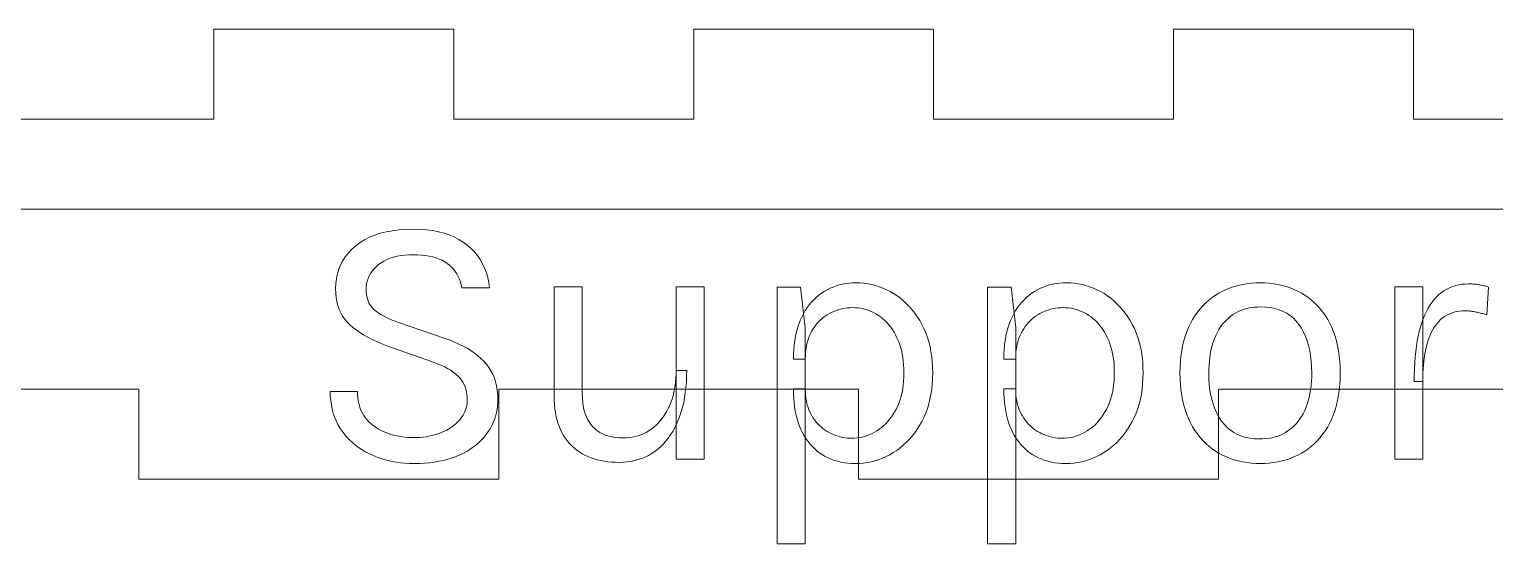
# Model space of a CAD drawing. Extents: x 0 to 393, y 0 to 389.
# Drawn here: x 48.85 to 97.7, y 163.85 to 181 of the extents above; entities that cross this region are included whole.
import ezdxf

# ---------------------------------------------------------------- set-up
doc = ezdxf.new("R2010")
doc.units = 0
doc.layers.get('0').update_dxf_attribs({"lineweight": 0})

msp = doc.modelspace()

# ---------------------------------------------------------------- linework, layer by layer
for p, q in [((55, 178), (55, 181)), ((55, 181), (63, 181)), ((63, 181), (63, 178)), ((71, 178), (71, 181)), ((71, 181), (79, 181)), ((79, 181), (79, 178)), ((87, 178), (87, 181)), ((87, 181), (95, 181)), ((95, 181), (95, 178)), ((47, 178), (55, 178)), ((63, 178), (71, 178)), ((79, 178), (87, 178)), ((95, 178), (103, 178)), ((183, 175), (6, 175)), ((59.877, 173.887), (60.029, 173.981)), ((60.029, 173.981), (60.192, 174.064)), ((60.192, 174.064), (60.367, 174.135)), ((60.367, 174.135), (60.553, 174.196)), ((60.553, 174.196), (60.75, 174.246)), ((60.75, 174.246), (60.959, 174.284)), ((60.959, 174.284), (61.179, 174.312)), ((61.179, 174.312), (61.41, 174.328)), ((61.41, 174.328), (61.653, 174.334)), ((61.653, 174.334), (61.653, 174.334)), ((61.653, 174.334), (61.878, 174.329)), ((61.878, 174.329), (62.094, 174.313)), ((62.094, 174.313), (62.299, 174.286)), ((62.299, 174.286), (62.494, 174.249)), ((62.494, 174.249), (62.679, 174.201)), ((62.679, 174.201), (62.854, 174.143)), ((62.854, 174.143), (63.019, 174.074)), ((63.019, 174.074), (63.174, 173.994)), ((63.174, 173.994), (63.318, 173.904)), ((59.392, 173.422), (59.493, 173.548)), ((59.493, 173.548), (59.608, 173.668)), ((59.608, 173.668), (59.736, 173.782)), ((59.736, 173.782), (59.877, 173.887)), ((61.111, 173.429), (60.992, 173.399)), ((61.236, 173.452), (61.111, 173.429)), ((61.369, 173.469), (61.236, 173.452)), ((61.508, 173.479), (61.369, 173.469)), ((61.653, 173.482), (61.508, 173.479)), ((61.796, 173.479), (61.653, 173.482)), ((61.653, 173.482), (61.653, 173.482)), ((61.932, 173.47), (61.796, 173.479)), ((62.062, 173.456), (61.932, 173.47)), ((62.185, 173.435), (62.062, 173.456)), ((62.302, 173.409), (62.185, 173.435)), ((63.318, 173.904), (63.453, 173.803)), ((63.453, 173.803), (63.577, 173.693)), ((63.577, 173.693), (63.69, 173.576)), ((63.69, 173.576), (63.792, 173.452)), ((63.792, 173.452), (63.883, 173.32)), ((59.122, 172.85), (59.169, 173.003)), ((59.169, 173.003), (59.23, 173.149)), ((59.23, 173.149), (59.304, 173.289)), ((59.304, 173.289), (59.392, 173.422)), ((60.284, 172.938), (60.23, 172.86)), ((60.346, 173.013), (60.284, 172.938)), ((60.416, 173.084), (60.346, 173.013)), ((60.495, 173.152), (60.416, 173.084)), ((60.581, 173.215), (60.495, 173.152)), ((60.674, 173.271), (60.581, 173.215)), ((60.773, 173.32), (60.674, 173.271)), ((60.879, 173.363), (60.773, 173.32)), ((60.992, 173.399), (60.879, 173.363)), ((62.412, 173.377), (62.302, 173.409)), ((62.515, 173.339), (62.412, 173.377)), ((62.611, 173.296), (62.515, 173.339)), ((62.701, 173.246), (62.611, 173.296)), ((62.784, 173.191), (62.701, 173.246)), ((62.861, 173.13), (62.784, 173.191)), ((62.931, 173.065), (62.861, 173.13)), ((62.996, 172.996), (62.931, 173.065)), ((63.054, 172.921), (62.996, 172.996)), ((63.883, 173.32), (63.963, 173.181)), ((63.963, 173.181), (64.032, 173.035)), ((64.032, 173.035), (64.09, 172.882)), ((59.061, 172.354), (59.068, 172.526)), ((59.068, 172.526), (59.088, 172.691)), ((59.088, 172.691), (59.122, 172.85)), ((60.098, 172.513), (60.085, 172.417)), ((60.118, 172.605), (60.098, 172.513)), ((60.147, 172.693), (60.118, 172.605)), ((60.184, 172.779), (60.147, 172.693)), ((60.23, 172.86), (60.184, 172.779)), ((63.106, 172.842), (63.054, 172.921)), ((63.152, 172.759), (63.106, 172.842)), ((63.191, 172.67), (63.152, 172.759)), ((63.225, 172.578), (63.191, 172.67)), ((63.252, 172.48), (63.225, 172.578)), ((63.273, 172.378), (63.252, 172.48)), ((64.09, 172.882), (64.137, 172.721)), ((64.137, 172.721), (64.172, 172.553)), ((64.172, 172.553), (64.197, 172.378)), ((75.748, 172.442), (75.853, 172.474)), ((75.853, 172.474), (75.961, 172.5)), ((75.961, 172.5), (76.07, 172.52)), ((76.07, 172.52), (76.182, 172.534)), ((76.182, 172.534), (76.297, 172.543)), ((76.297, 172.543), (76.413, 172.546)), ((76.413, 172.546), (76.413, 172.546)), ((76.413, 172.546), (76.546, 172.542)), ((76.546, 172.542), (76.678, 172.532)), ((76.678, 172.532), (76.808, 172.514)), ((76.808, 172.514), (76.936, 172.488)), ((76.936, 172.488), (77.063, 172.456)), ((77.063, 172.456), (77.187, 172.416)), ((82.762, 172.442), (82.867, 172.474)), ((82.867, 172.474), (82.975, 172.5)), ((82.975, 172.5), (83.084, 172.52)), ((83.084, 172.52), (83.196, 172.534)), ((83.196, 172.534), (83.311, 172.543)), ((83.311, 172.543), (83.427, 172.546)), ((83.427, 172.546), (83.427, 172.546)), ((83.427, 172.546), (83.56, 172.542)), ((83.56, 172.542), (83.692, 172.532)), ((83.692, 172.532), (83.822, 172.514)), ((83.822, 172.514), (83.95, 172.488)), ((83.95, 172.488), (84.076, 172.456)), ((84.076, 172.456), (84.201, 172.416)), ((89.022, 172.423), (89.158, 172.46)), ((89.158, 172.46), (89.297, 172.491)), ((89.297, 172.491), (89.44, 172.515)), ((89.44, 172.515), (89.586, 172.532)), ((89.586, 172.532), (89.736, 172.543)), ((89.736, 172.543), (89.889, 172.546)), ((89.889, 172.546), (89.889, 172.546)), ((89.889, 172.546), (90.041, 172.543)), ((90.041, 172.543), (90.19, 172.532)), ((90.19, 172.532), (90.335, 172.515)), ((90.335, 172.515), (90.477, 172.491)), ((90.477, 172.491), (90.616, 172.46)), ((90.616, 172.46), (90.751, 172.423)), ((96.293, 172.421), (96.394, 172.453)), ((96.394, 172.453), (96.498, 172.478)), ((96.498, 172.478), (96.605, 172.496)), ((96.605, 172.496), (96.716, 172.506)), ((96.716, 172.506), (96.831, 172.51)), ((96.831, 172.51), (96.831, 172.51)), ((96.831, 172.51), (96.869, 172.51)), ((96.869, 172.51), (96.906, 172.509)), ((96.906, 172.509), (96.943, 172.508)), ((96.943, 172.508), (96.979, 172.506)), ((96.979, 172.506), (97.015, 172.503)), ((97.015, 172.503), (97.05, 172.5)), ((97.05, 172.5), (97.084, 172.497)), ((97.084, 172.497), (97.117, 172.493)), ((97.117, 172.493), (97.15, 172.488)), ((97.15, 172.488), (97.182, 172.483)), ((97.182, 172.483), (97.214, 172.477)), ((97.214, 172.477), (97.246, 172.471)), ((97.246, 172.471), (97.278, 172.464)), ((97.278, 172.464), (97.31, 172.457)), ((97.31, 172.457), (97.342, 172.449)), ((97.342, 172.449), (97.374, 172.441)), ((59.066, 172.201), (59.061, 172.354)), ((59.061, 172.354), (59.061, 172.354)), ((59.08, 172.056), (59.066, 172.201)), ((59.104, 171.917), (59.08, 172.056)), ((60.085, 172.417), (60.081, 172.318)), ((60.081, 172.318), (60.081, 172.318)), ((60.081, 172.318), (60.084, 172.237)), ((60.084, 172.237), (60.091, 172.159)), ((60.091, 172.159), (60.104, 172.085)), ((60.104, 172.085), (60.123, 172.014)), ((60.123, 172.014), (60.146, 171.947)), ((64.197, 172.378), (63.273, 172.378)), ((64.197, 172.378), (64.197, 172.378)), ((66.351, 168.766), (66.351, 172.414)), ((66.351, 172.414), (67.287, 172.414)), ((67.287, 172.414), (67.287, 168.838)), ((70.419, 166.666), (70.419, 172.414)), ((70.419, 172.414), (71.355, 172.414)), ((71.355, 172.414), (71.355, 166.666)), ((73.785, 163.846), (73.785, 172.402)), ((73.785, 172.402), (74.565, 172.402)), ((74.565, 172.402), (74.721, 171.058)), ((74.927, 171.9), (75.003, 171.983)), ((75.003, 171.983), (75.084, 172.06)), ((75.084, 172.06), (75.169, 172.132)), ((75.169, 172.132), (75.258, 172.198)), ((75.258, 172.198), (75.351, 172.258)), ((75.351, 172.258), (75.447, 172.313)), ((75.447, 172.313), (75.545, 172.362)), ((75.545, 172.362), (75.646, 172.405)), ((75.646, 172.405), (75.748, 172.442)), ((77.187, 172.416), (77.31, 172.37)), ((77.31, 172.37), (77.431, 172.316)), ((77.431, 172.316), (77.55, 172.254)), ((77.55, 172.254), (77.667, 172.186)), ((77.667, 172.186), (77.781, 172.111)), ((77.781, 172.111), (77.891, 172.03)), ((77.891, 172.03), (77.996, 171.942)), ((80.799, 163.846), (80.799, 172.402)), ((80.799, 172.402), (81.579, 172.402)), ((81.579, 172.402), (81.735, 171.058)), ((81.941, 171.9), (82.017, 171.983)), ((82.017, 171.983), (82.098, 172.06)), ((82.098, 172.06), (82.183, 172.132)), ((82.183, 172.132), (82.272, 172.198)), ((82.272, 172.198), (82.365, 172.258)), ((82.365, 172.258), (82.461, 172.313)), ((82.461, 172.313), (82.559, 172.362)), ((82.559, 172.362), (82.66, 172.405)), ((82.66, 172.405), (82.762, 172.442)), ((84.201, 172.416), (84.324, 172.37)), ((84.324, 172.37), (84.445, 172.316)), ((84.445, 172.316), (84.564, 172.254)), ((84.564, 172.254), (84.681, 172.186)), ((84.681, 172.186), (84.795, 172.111)), ((84.795, 172.111), (84.905, 172.03)), ((84.905, 172.03), (85.01, 171.942)), ((88.07, 171.878), (88.173, 171.969)), ((88.173, 171.969), (88.281, 172.054)), ((88.281, 172.054), (88.394, 172.132)), ((88.394, 172.132), (88.512, 172.204)), ((88.512, 172.204), (88.634, 172.269)), ((88.634, 172.269), (88.76, 172.327)), ((88.76, 172.327), (88.889, 172.378)), ((88.889, 172.378), (89.022, 172.423)), ((90.751, 172.423), (90.883, 172.378)), ((90.883, 172.378), (91.012, 172.327)), ((91.012, 172.327), (91.138, 172.269)), ((91.138, 172.269), (91.26, 172.204)), ((91.26, 172.204), (91.378, 172.132)), ((91.378, 172.132), (91.491, 172.054)), ((91.491, 172.054), (91.599, 171.969)), ((91.599, 171.969), (91.701, 171.878)), ((94.371, 166.666), (94.371, 172.414)), ((94.371, 172.414), (95.307, 172.414)), ((95.307, 172.414), (95.307, 166.666)), ((95.619, 171.906), (95.69, 171.996)), ((95.69, 171.996), (95.765, 172.078)), ((95.765, 172.078), (95.844, 172.153)), ((95.844, 172.153), (95.927, 172.221)), ((95.927, 172.221), (96.013, 172.282)), ((96.013, 172.282), (96.103, 172.335)), ((96.103, 172.335), (96.196, 172.381)), ((96.196, 172.381), (96.293, 172.421)), ((97.374, 172.441), (97.406, 172.432)), ((97.406, 172.432), (97.438, 172.423)), ((97.438, 172.423), (97.471, 172.413)), ((97.503, 172.402), (97.443, 171.478)), ((97.471, 172.413), (97.503, 172.402)), ((97.503, 172.402), (97.503, 172.402)), ((59.138, 171.786), (59.104, 171.917)), ((59.181, 171.661), (59.138, 171.786)), ((59.234, 171.543), (59.181, 171.661)), ((59.296, 171.433), (59.234, 171.543)), ((60.146, 171.947), (60.175, 171.883)), ((60.175, 171.883), (60.209, 171.822)), ((60.209, 171.822), (60.248, 171.765)), ((60.248, 171.765), (60.292, 171.711)), ((60.292, 171.711), (60.342, 171.661)), ((60.342, 171.661), (60.397, 171.613)), ((60.397, 171.613), (60.458, 171.566)), ((60.458, 171.566), (60.525, 171.52)), ((60.525, 171.52), (60.598, 171.475)), ((60.598, 171.475), (60.677, 171.431)), ((74.601, 171.403), (74.658, 171.514)), ((74.658, 171.514), (74.719, 171.619)), ((74.719, 171.619), (74.784, 171.718)), ((74.784, 171.718), (74.853, 171.812)), ((74.853, 171.812), (74.927, 171.9)), ((75.454, 171.479), (75.387, 171.433)), ((75.525, 171.52), (75.454, 171.479)), ((75.597, 171.558), (75.525, 171.52)), ((75.671, 171.591), (75.597, 171.558)), ((75.745, 171.621), (75.671, 171.591)), ((75.821, 171.647), (75.745, 171.621)), ((75.897, 171.668), (75.821, 171.647)), ((75.974, 171.686), (75.897, 171.668)), ((76.053, 171.7), (75.974, 171.686)), ((76.132, 171.71), (76.053, 171.7)), ((76.212, 171.716), (76.132, 171.71)), ((76.293, 171.718), (76.212, 171.716)), ((76.387, 171.715), (76.293, 171.718)), ((76.293, 171.718), (76.293, 171.718)), ((76.479, 171.708), (76.387, 171.715)), ((76.57, 171.695), (76.479, 171.708)), ((76.659, 171.677), (76.57, 171.695)), ((76.746, 171.654), (76.659, 171.677)), ((76.832, 171.625), (76.746, 171.654)), ((76.915, 171.592), (76.832, 171.625)), ((76.998, 171.553), (76.915, 171.592)), ((77.078, 171.509), (76.998, 171.553)), ((77.157, 171.46), (77.078, 171.509)), ((77.996, 171.942), (78.097, 171.848)), ((78.097, 171.848), (78.194, 171.748)), ((78.194, 171.748), (78.285, 171.642)), ((78.285, 171.642), (78.373, 171.529)), ((78.373, 171.529), (78.456, 171.41)), ((81.615, 171.403), (81.672, 171.514)), ((81.672, 171.514), (81.733, 171.619)), ((81.733, 171.619), (81.798, 171.718)), ((81.798, 171.718), (81.867, 171.812)), ((81.867, 171.812), (81.941, 171.9)), ((82.468, 171.479), (82.401, 171.433)), ((82.539, 171.52), (82.468, 171.479)), ((82.611, 171.558), (82.539, 171.52)), ((82.685, 171.591), (82.611, 171.558)), ((82.759, 171.621), (82.685, 171.591)), ((82.835, 171.647), (82.759, 171.621)), ((82.911, 171.668), (82.835, 171.647)), ((82.988, 171.686), (82.911, 171.668)), ((83.067, 171.7), (82.988, 171.686)), ((83.146, 171.71), (83.067, 171.7)), ((83.226, 171.716), (83.146, 171.71)), ((83.307, 171.718), (83.226, 171.716)), ((83.401, 171.715), (83.307, 171.718)), ((83.307, 171.718), (83.307, 171.718)), ((83.493, 171.708), (83.401, 171.715)), ((83.584, 171.695), (83.493, 171.708)), ((83.673, 171.677), (83.584, 171.695)), ((83.76, 171.654), (83.673, 171.677)), ((83.846, 171.625), (83.76, 171.654)), ((83.929, 171.592), (83.846, 171.625)), ((84.012, 171.553), (83.929, 171.592)), ((84.092, 171.509), (84.012, 171.553)), ((84.171, 171.46), (84.092, 171.509)), ((85.01, 171.942), (85.111, 171.848)), ((85.111, 171.848), (85.207, 171.748)), ((85.207, 171.748), (85.299, 171.642)), ((85.299, 171.642), (85.387, 171.529)), ((85.387, 171.529), (85.47, 171.41)), ((87.71, 171.448), (87.793, 171.565)), ((87.793, 171.565), (87.88, 171.676)), ((87.88, 171.676), (87.973, 171.78)), ((87.973, 171.78), (88.07, 171.878)), ((88.962, 171.475), (88.886, 171.419)), ((89.041, 171.526), (88.962, 171.475)), ((89.124, 171.571), (89.041, 171.526)), ((89.21, 171.611), (89.124, 171.571)), ((89.3, 171.646), (89.21, 171.611)), ((89.393, 171.675), (89.3, 171.646)), ((89.49, 171.699), (89.393, 171.675)), ((89.591, 171.718), (89.49, 171.699)), ((89.694, 171.731), (89.591, 171.718)), ((89.802, 171.739), (89.694, 171.731)), ((89.913, 171.742), (89.802, 171.739)), ((90.077, 171.736), (89.913, 171.742)), ((89.913, 171.742), (89.913, 171.742)), ((90.232, 171.718), (90.077, 171.736)), ((90.38, 171.689), (90.232, 171.718)), ((90.519, 171.647), (90.38, 171.689)), ((90.649, 171.594), (90.519, 171.647)), ((90.772, 171.529), (90.649, 171.594)), ((90.886, 171.452), (90.772, 171.529)), ((91.701, 171.878), (91.799, 171.78)), ((91.799, 171.78), (91.891, 171.676)), ((91.891, 171.676), (91.978, 171.565)), ((91.978, 171.565), (92.06, 171.448)), ((95.321, 171.348), (95.373, 171.474)), ((95.373, 171.474), (95.428, 171.593)), ((95.428, 171.593), (95.488, 171.704)), ((95.488, 171.704), (95.551, 171.809)), ((95.551, 171.809), (95.619, 171.906)), ((96.182, 171.505), (96.106, 171.467)), ((96.262, 171.537), (96.182, 171.505)), ((96.347, 171.563), (96.262, 171.537)), ((96.435, 171.584), (96.347, 171.563)), ((96.527, 171.598), (96.435, 171.584)), ((96.623, 171.607), (96.527, 171.598)), ((96.723, 171.61), (96.623, 171.607)), ((96.755, 171.61), (96.723, 171.61)), ((96.723, 171.61), (96.723, 171.61)), ((96.787, 171.608), (96.755, 171.61)), ((96.82, 171.606), (96.787, 171.608)), ((96.855, 171.604), (96.82, 171.606)), ((96.889, 171.6), (96.855, 171.604)), ((96.925, 171.596), (96.889, 171.6)), ((96.962, 171.591), (96.925, 171.596)), ((96.999, 171.585), (96.962, 171.591)), ((97.038, 171.578), (96.999, 171.585)), ((97.077, 171.571), (97.038, 171.578)), ((97.116, 171.563), (97.077, 171.571)), ((97.155, 171.555), (97.116, 171.563)), ((97.193, 171.546), (97.155, 171.555)), ((97.231, 171.537), (97.193, 171.546)), ((97.267, 171.528), (97.231, 171.537)), ((97.304, 171.519), (97.267, 171.528)), ((97.339, 171.509), (97.304, 171.519)), ((97.375, 171.499), (97.339, 171.509)), ((97.409, 171.489), (97.375, 171.499)), ((97.443, 171.478), (97.409, 171.489)), ((59.368, 171.329), (59.296, 171.433)), ((59.45, 171.232), (59.368, 171.329)), ((59.541, 171.142), (59.45, 171.232)), ((59.642, 171.057), (59.541, 171.142)), ((59.751, 170.973), (59.642, 171.057)), ((60.677, 171.431), (60.762, 171.388)), ((60.762, 171.388), (60.853, 171.346)), ((60.853, 171.346), (60.95, 171.305)), ((60.95, 171.305), (61.052, 171.265)), ((61.052, 171.265), (61.161, 171.226)), ((61.161, 171.226), (61.161, 171.226)), ((61.161, 171.226), (62.721, 170.686)), ((74.424, 170.907), (74.46, 171.039)), ((74.46, 171.039), (74.502, 171.166)), ((74.502, 171.166), (74.549, 171.287)), ((74.549, 171.287), (74.601, 171.403)), ((74.721, 171.058), (74.721, 163.846)), ((74.989, 171.015), (74.943, 170.941)), ((75.037, 171.086), (74.989, 171.015)), ((75.089, 171.153), (75.037, 171.086)), ((75.143, 171.217), (75.089, 171.153)), ((75.2, 171.276), (75.143, 171.217)), ((75.259, 171.332), (75.2, 171.276)), ((75.321, 171.385), (75.259, 171.332)), ((75.387, 171.433), (75.321, 171.385)), ((77.233, 171.406), (77.157, 171.46)), ((77.307, 171.348), (77.233, 171.406)), ((77.377, 171.285), (77.307, 171.348)), ((77.444, 171.217), (77.377, 171.285)), ((77.507, 171.145), (77.444, 171.217)), ((77.568, 171.068), (77.507, 171.145)), ((77.625, 170.987), (77.568, 171.068)), ((77.679, 170.901), (77.625, 170.987)), ((78.456, 171.41), (78.535, 171.285)), ((78.535, 171.285), (78.609, 171.154)), ((78.609, 171.154), (78.677, 171.017)), ((78.677, 171.017), (78.739, 170.875)), ((81.438, 170.907), (81.474, 171.039)), ((81.474, 171.039), (81.516, 171.166)), ((81.516, 171.166), (81.563, 171.287)), ((81.563, 171.287), (81.615, 171.403)), ((81.735, 171.058), (81.735, 163.846)), ((82.003, 171.015), (81.957, 170.941)), ((82.051, 171.086), (82.003, 171.015)), ((82.103, 171.153), (82.051, 171.086)), ((82.157, 171.217), (82.103, 171.153)), ((82.213, 171.276), (82.157, 171.217)), ((82.273, 171.332), (82.213, 171.276)), ((82.335, 171.385), (82.273, 171.332)), ((82.401, 171.433), (82.335, 171.385)), ((84.247, 171.406), (84.171, 171.46)), ((84.321, 171.348), (84.247, 171.406)), ((84.391, 171.285), (84.321, 171.348)), ((84.458, 171.217), (84.391, 171.285)), ((84.521, 171.145), (84.458, 171.217)), ((84.582, 171.068), (84.521, 171.145)), ((84.639, 170.987), (84.582, 171.068)), ((84.693, 170.901), (84.639, 170.987)), ((85.47, 171.41), (85.549, 171.285)), ((85.549, 171.285), (85.623, 171.154)), ((85.623, 171.154), (85.691, 171.017)), ((85.691, 171.017), (85.753, 170.875)), ((87.436, 170.913), (87.495, 171.056)), ((87.495, 171.056), (87.561, 171.193)), ((87.561, 171.193), (87.633, 171.324)), ((87.633, 171.324), (87.71, 171.448)), ((88.511, 170.989), (88.462, 170.902)), ((88.565, 171.073), (88.511, 170.989)), ((88.621, 171.151), (88.565, 171.073)), ((88.682, 171.225), (88.621, 171.151)), ((88.747, 171.294), (88.682, 171.225)), ((88.815, 171.359), (88.747, 171.294)), ((88.886, 171.419), (88.815, 171.359)), ((90.992, 171.364), (90.886, 171.452)), ((91.09, 171.263), (90.992, 171.364)), ((91.179, 171.151), (91.09, 171.263)), ((91.26, 171.028), (91.179, 171.151)), ((91.332, 170.897), (91.26, 171.028)), ((92.06, 171.448), (92.136, 171.324)), ((92.136, 171.324), (92.208, 171.193)), ((92.208, 171.193), (92.274, 171.056)), ((92.274, 171.056), (92.332, 170.913)), ((95.189, 170.925), (95.229, 171.073)), ((95.229, 171.073), (95.273, 171.214)), ((95.273, 171.214), (95.321, 171.348)), ((95.679, 171.048), (95.632, 170.969)), ((95.729, 171.123), (95.679, 171.048)), ((95.783, 171.193), (95.729, 171.123)), ((95.84, 171.258), (95.783, 171.193)), ((95.901, 171.319), (95.84, 171.258)), ((95.965, 171.374), (95.901, 171.319)), ((96.034, 171.424), (95.965, 171.374)), ((96.106, 171.467), (96.034, 171.424)), ((59.87, 170.891), (59.751, 170.973)), ((59.998, 170.812), (59.87, 170.891)), ((60.135, 170.734), (59.998, 170.812)), ((60.281, 170.658), (60.135, 170.734)), ((60.436, 170.584), (60.281, 170.658)), ((60.601, 170.512), (60.436, 170.584)), ((60.774, 170.442), (60.601, 170.512)), ((62.721, 170.686), (62.88, 170.63)), ((62.88, 170.63), (63.031, 170.569)), ((63.031, 170.569), (63.176, 170.505)), ((63.176, 170.505), (63.315, 170.435)), ((74.35, 170.478), (74.369, 170.626)), ((74.369, 170.626), (74.394, 170.769)), ((74.394, 170.769), (74.424, 170.907)), ((74.776, 170.516), (74.757, 170.42)), ((74.801, 170.608), (74.776, 170.516)), ((74.83, 170.696), (74.801, 170.608)), ((74.863, 170.782), (74.83, 170.696)), ((74.901, 170.863), (74.863, 170.782)), ((74.943, 170.941), (74.901, 170.863)), ((77.73, 170.811), (77.679, 170.901)), ((77.778, 170.716), (77.73, 170.811)), ((77.822, 170.617), (77.778, 170.716)), ((77.861, 170.514), (77.822, 170.617)), ((77.896, 170.407), (77.861, 170.514)), ((78.739, 170.875), (78.793, 170.727)), ((78.793, 170.727), (78.839, 170.574)), ((78.839, 170.574), (78.879, 170.416)), ((81.364, 170.478), (81.383, 170.626)), ((81.383, 170.626), (81.408, 170.769)), ((81.408, 170.769), (81.438, 170.907)), ((81.79, 170.516), (81.771, 170.42)), ((81.815, 170.608), (81.79, 170.516)), ((81.844, 170.696), (81.815, 170.608)), ((81.877, 170.782), (81.844, 170.696)), ((81.915, 170.863), (81.877, 170.782)), ((81.957, 170.941), (81.915, 170.863)), ((84.744, 170.811), (84.693, 170.901)), ((84.792, 170.716), (84.744, 170.811)), ((84.836, 170.617), (84.792, 170.716)), ((84.875, 170.514), (84.836, 170.617)), ((84.91, 170.407), (84.875, 170.514)), ((85.753, 170.875), (85.807, 170.727)), ((85.807, 170.727), (85.853, 170.574)), ((85.853, 170.574), (85.893, 170.416)), ((87.3, 170.444), (87.338, 170.606)), ((87.338, 170.606), (87.384, 170.763)), ((87.384, 170.763), (87.436, 170.913)), ((88.302, 170.507), (88.271, 170.399)), ((88.336, 170.612), (88.302, 170.507)), ((88.374, 170.713), (88.336, 170.612)), ((88.416, 170.81), (88.374, 170.713)), ((88.462, 170.902), (88.416, 170.81)), ((91.396, 170.757), (91.332, 170.897)), ((91.452, 170.609), (91.396, 170.757)), ((91.498, 170.451), (91.452, 170.609)), ((92.332, 170.913), (92.384, 170.763)), ((92.384, 170.763), (92.429, 170.606)), ((92.429, 170.606), (92.467, 170.444)), ((95.095, 170.436), (95.122, 170.606)), ((95.122, 170.606), (95.153, 170.769)), ((95.153, 170.769), (95.189, 170.925)), ((95.448, 170.5), (95.421, 170.393)), ((95.478, 170.603), (95.448, 170.5)), ((95.511, 170.702), (95.478, 170.603)), ((95.548, 170.795), (95.511, 170.702)), ((95.588, 170.884), (95.548, 170.795)), ((95.632, 170.969), (95.588, 170.884)), ((60.957, 170.374), (60.774, 170.442)), ((62.289, 169.906), (60.957, 170.374)), ((63.315, 170.435), (63.446, 170.362)), ((63.446, 170.362), (63.571, 170.284)), ((63.571, 170.284), (63.689, 170.202)), ((63.689, 170.202), (63.8, 170.116)), ((63.8, 170.116), (63.904, 170.025)), ((63.904, 170.025), (64.002, 169.93)), ((74.325, 170.002), (74.328, 170.166)), ((74.328, 170.166), (74.336, 170.325)), ((74.336, 170.325), (74.35, 170.478)), ((74.723, 170.112), (74.721, 170.002)), ((74.73, 170.218), (74.723, 170.112)), ((74.741, 170.321), (74.73, 170.218)), ((74.757, 170.42), (74.741, 170.321)), ((77.926, 170.296), (77.896, 170.407)), ((77.951, 170.18), (77.926, 170.296)), ((77.972, 170.062), (77.951, 170.18)), ((77.988, 169.939), (77.972, 170.062)), ((78.879, 170.416), (78.911, 170.253)), ((78.911, 170.253), (78.937, 170.084)), ((78.937, 170.084), (78.955, 169.91)), ((81.339, 170.002), (81.342, 170.166)), ((81.342, 170.166), (81.35, 170.325)), ((81.35, 170.325), (81.364, 170.478)), ((81.737, 170.112), (81.735, 170.002)), ((81.744, 170.218), (81.737, 170.112)), ((81.755, 170.321), (81.744, 170.218)), ((81.771, 170.42), (81.755, 170.321)), ((84.94, 170.296), (84.91, 170.407)), ((84.965, 170.18), (84.94, 170.296)), ((84.986, 170.062), (84.965, 170.18)), ((85.002, 169.939), (84.986, 170.062)), ((85.893, 170.416), (85.925, 170.253)), ((85.925, 170.253), (85.951, 170.084)), ((85.951, 170.084), (85.969, 169.91)), ((87.227, 169.917), (87.244, 170.099)), ((87.244, 170.099), (87.269, 170.275)), ((87.269, 170.275), (87.3, 170.444)), ((88.205, 170.051), (88.191, 169.927)), ((88.223, 170.171), (88.205, 170.051)), ((88.245, 170.287), (88.223, 170.171)), ((88.271, 170.399), (88.245, 170.287)), ((91.537, 170.285), (91.498, 170.451)), ((91.567, 170.11), (91.537, 170.285)), ((91.588, 169.927), (91.567, 170.11)), ((92.467, 170.444), (92.498, 170.275)), ((92.498, 170.275), (92.522, 170.099)), ((92.522, 170.099), (92.539, 169.917)), ((95.038, 169.88), (95.053, 170.073)), ((95.053, 170.073), (95.071, 170.258)), ((95.071, 170.258), (95.095, 170.436)), ((95.358, 170.048), (95.342, 169.925)), ((95.376, 170.166), (95.358, 170.048)), ((95.397, 170.281), (95.376, 170.166)), ((95.421, 170.393), (95.397, 170.281)), ((62.401, 169.868), (62.289, 169.906)), ((62.289, 169.906), (62.289, 169.906)), ((62.508, 169.827), (62.401, 169.868)), ((62.609, 169.784), (62.508, 169.827)), ((62.705, 169.739), (62.609, 169.784)), ((62.794, 169.692), (62.705, 169.739)), ((62.879, 169.643), (62.794, 169.692)), ((62.957, 169.591), (62.879, 169.643)), ((63.03, 169.537), (62.957, 169.591)), ((63.097, 169.481), (63.03, 169.537)), ((64.002, 169.93), (64.091, 169.83)), ((64.091, 169.83), (64.172, 169.724)), ((64.172, 169.724), (64.242, 169.612)), ((64.242, 169.612), (64.303, 169.495)), ((70.417, 169.489), (70.419, 169.618)), ((70.419, 169.618), (70.419, 169.618)), ((70.419, 169.618), (70.767, 169.618)), ((70.767, 169.618), (70.764, 169.428)), ((74.721, 170.002), (74.325, 170.002)), ((74.721, 170.002), (74.721, 170.002)), ((78, 169.812), (77.988, 169.939)), ((78.007, 169.681), (78, 169.812)), ((78.006, 169.405), (78.009, 169.546)), ((78.009, 169.546), (78.007, 169.681)), ((78.009, 169.546), (78.009, 169.546)), ((78.955, 169.91), (78.965, 169.731)), ((78.965, 169.731), (78.969, 169.546)), ((78.969, 169.546), (78.965, 169.359)), ((78.969, 169.546), (78.969, 169.546)), ((81.735, 170.002), (81.339, 170.002)), ((81.735, 170.002), (81.735, 170.002)), ((85.014, 169.812), (85.002, 169.939)), ((85.021, 169.681), (85.014, 169.812)), ((85.02, 169.405), (85.023, 169.546)), ((85.023, 169.546), (85.021, 169.681)), ((85.023, 169.546), (85.023, 169.546)), ((85.969, 169.91), (85.979, 169.731)), ((85.979, 169.731), (85.983, 169.546)), ((85.983, 169.546), (85.979, 169.359)), ((85.983, 169.546), (85.983, 169.546)), ((87.213, 169.534), (87.216, 169.729)), ((87.216, 169.34), (87.213, 169.534)), ((87.213, 169.534), (87.213, 169.534)), ((87.216, 169.729), (87.227, 169.917)), ((88.175, 169.669), (88.173, 169.534)), ((88.173, 169.534), (88.173, 169.534)), ((88.173, 169.534), (88.177, 169.335)), ((88.181, 169.8), (88.175, 169.669)), ((88.191, 169.927), (88.181, 169.8)), ((91.601, 169.735), (91.588, 169.927)), ((91.605, 169.534), (91.601, 169.735)), ((91.603, 169.4), (91.605, 169.534)), ((91.605, 169.534), (91.605, 169.534)), ((92.539, 169.917), (92.55, 169.729)), ((92.55, 169.729), (92.553, 169.534)), ((92.553, 169.534), (92.55, 169.34)), ((92.553, 169.534), (92.553, 169.534)), ((95.021, 169.473), (95.027, 169.68)), ((95.027, 169.68), (95.038, 169.88)), ((95.313, 169.536), (95.308, 169.399)), ((95.32, 169.67), (95.313, 169.536)), ((95.33, 169.799), (95.32, 169.67)), ((95.342, 169.925), (95.33, 169.799)), ((63.159, 169.423), (63.097, 169.481)), ((63.215, 169.362), (63.159, 169.423)), ((63.265, 169.297), (63.215, 169.362)), ((63.309, 169.228), (63.265, 169.297)), ((63.347, 169.156), (63.309, 169.228)), ((63.379, 169.08), (63.347, 169.156)), ((63.406, 169.001), (63.379, 169.08)), ((64.303, 169.495), (64.355, 169.372)), ((64.355, 169.372), (64.398, 169.243)), ((64.398, 169.243), (64.431, 169.108)), ((64.431, 169.108), (64.454, 168.968)), ((70.364, 169.001), (70.384, 169.118)), ((70.384, 169.118), (70.399, 169.239)), ((70.399, 169.239), (70.41, 169.362)), ((70.41, 169.362), (70.417, 169.489)), ((70.742, 169.064), (70.722, 168.89)), ((70.756, 169.243), (70.742, 169.064)), ((70.764, 169.428), (70.756, 169.243)), ((77.969, 169.011), (77.986, 169.138)), ((77.986, 169.138), (77.999, 169.27)), ((77.999, 169.27), (78.006, 169.405)), ((78.954, 169.178), (78.936, 169.001)), ((78.965, 169.359), (78.954, 169.178)), ((84.983, 169.011), (85, 169.138)), ((85, 169.138), (85.013, 169.27)), ((85.013, 169.27), (85.02, 169.405)), ((85.968, 169.178), (85.95, 169.001)), ((85.979, 169.359), (85.968, 169.178)), ((87.227, 169.153), (87.216, 169.34)), ((87.244, 168.972), (87.227, 169.153)), ((88.177, 169.335), (88.19, 169.145)), ((88.19, 169.145), (88.212, 168.964)), ((91.573, 169.021), (91.587, 169.144)), ((91.587, 169.144), (91.597, 169.27)), ((91.597, 169.27), (91.603, 169.4)), ((92.539, 169.153), (92.522, 168.972)), ((92.55, 169.34), (92.539, 169.153)), ((95.019, 169.258), (95.021, 169.473)), ((95.307, 169.258), (95.019, 169.258)), ((95.308, 169.399), (95.307, 169.258)), ((95.307, 169.258), (95.307, 169.258)), ((95.307, 169.258), (95.307, 169.258)), ((40.5, 169), (52.5, 169)), ((52.5, 169), (52.5, 166)), ((58.887, 168.767), (58.881, 168.922)), ((58.881, 168.922), (58.881, 168.922)), ((58.881, 168.922), (59.793, 168.922)), ((58.901, 168.618), (58.887, 168.767)), ((58.922, 168.473), (58.901, 168.618)), ((59.793, 168.922), (59.796, 168.818)), ((59.796, 168.818), (59.803, 168.718)), ((59.803, 168.718), (59.816, 168.622)), ((59.816, 168.622), (59.834, 168.53)), ((63.427, 168.918), (63.406, 169.001)), ((63.441, 168.831), (63.427, 168.918)), ((63.45, 168.74), (63.441, 168.831)), ((63.444, 168.511), (63.451, 168.578)), ((63.453, 168.646), (63.45, 168.74)), ((63.451, 168.578), (63.453, 168.646)), ((63.453, 168.646), (63.453, 168.646)), ((64.454, 168.968), (64.468, 168.822)), ((64.47, 168.551), (64.46, 168.435)), ((64.468, 168.822), (64.473, 168.67)), ((64.473, 168.67), (64.47, 168.551)), ((64.473, 168.67), (64.473, 168.67)), ((64.5, 166), (64.5, 169)), ((64.5, 169), (76.5, 169)), ((66.354, 168.619), (66.351, 168.766)), ((66.351, 168.766), (66.351, 168.766)), ((66.351, 168.766), (66.351, 168.766)), ((66.362, 168.476), (66.354, 168.619)), ((67.287, 168.838), (67.291, 168.697)), ((67.291, 168.697), (67.301, 168.564)), ((67.301, 168.564), (67.319, 168.437)), ((70.2, 168.457), (70.242, 168.56)), ((70.242, 168.56), (70.279, 168.666)), ((70.279, 168.666), (70.312, 168.774)), ((70.312, 168.774), (70.34, 168.886)), ((70.34, 168.886), (70.364, 169.001)), ((70.667, 168.56), (70.63, 168.404)), ((70.697, 168.722), (70.667, 168.56)), ((70.722, 168.89), (70.697, 168.722)), ((74.328, 168.849), (74.325, 169.006)), ((74.325, 169.006), (74.325, 169.006)), ((74.325, 169.006), (74.721, 169.006)), ((74.335, 168.697), (74.328, 168.849)), ((74.348, 168.549), (74.335, 168.697)), ((74.365, 168.406), (74.348, 168.549)), ((74.721, 169.006), (74.723, 168.901)), ((74.723, 168.901), (74.73, 168.799)), ((74.73, 168.799), (74.741, 168.701)), ((74.741, 168.701), (74.757, 168.606)), ((74.757, 168.606), (74.776, 168.514)), ((76.5, 169), (76.5, 166)), ((77.805, 168.445), (77.848, 168.55)), ((77.848, 168.55), (77.886, 168.658)), ((77.886, 168.658), (77.918, 168.771)), ((77.918, 168.771), (77.946, 168.889)), ((77.946, 168.889), (77.969, 169.011)), ((78.878, 168.666), (78.838, 168.506)), ((78.911, 168.831), (78.878, 168.666)), ((78.936, 169.001), (78.911, 168.831)), ((81.342, 168.849), (81.339, 169.006)), ((81.339, 169.006), (81.339, 169.006)), ((81.339, 169.006), (81.735, 169.006)), ((81.349, 168.697), (81.342, 168.849)), ((81.362, 168.549), (81.349, 168.697)), ((81.379, 168.406), (81.362, 168.549)), ((81.735, 169.006), (81.737, 168.901)), ((81.737, 168.901), (81.744, 168.799)), ((81.744, 168.799), (81.755, 168.701)), ((81.755, 168.701), (81.771, 168.606)), ((81.771, 168.606), (81.79, 168.514)), ((84.819, 168.445), (84.862, 168.55)), ((84.862, 168.55), (84.9, 168.658)), ((84.9, 168.658), (84.932, 168.771)), ((84.932, 168.771), (84.96, 168.889)), ((84.96, 168.889), (84.983, 169.011)), ((85.892, 168.666), (85.852, 168.506)), ((85.925, 168.831), (85.892, 168.666)), ((85.95, 169.001), (85.925, 168.831)), ((87.269, 168.797), (87.244, 168.972)), ((87.3, 168.628), (87.269, 168.797)), ((87.338, 168.466), (87.3, 168.628)), ((88.212, 168.964), (88.242, 168.79)), ((88.242, 168.79), (88.28, 168.626)), ((88.28, 168.626), (88.327, 168.469)), ((88.5, 166), (88.5, 169)), ((88.5, 169), (100.5, 169)), ((91.442, 168.464), (91.476, 168.568)), ((91.476, 168.568), (91.507, 168.676)), ((91.507, 168.676), (91.533, 168.787)), ((91.533, 168.787), (91.555, 168.903)), ((91.555, 168.903), (91.573, 169.021)), ((92.467, 168.628), (92.429, 168.466)), ((92.498, 168.797), (92.467, 168.628)), ((92.522, 168.972), (92.498, 168.797)), ((58.95, 168.334), (58.922, 168.473)), ((58.986, 168.199), (58.95, 168.334)), ((59.029, 168.07), (58.986, 168.199)), ((59.08, 167.945), (59.029, 168.07)), ((59.834, 168.53), (59.857, 168.441)), ((59.857, 168.441), (59.886, 168.356)), ((59.886, 168.356), (59.919, 168.275)), ((59.919, 168.275), (59.958, 168.198)), ((59.958, 168.198), (60.002, 168.125)), ((60.002, 168.125), (60.051, 168.055)), ((60.051, 168.055), (60.104, 167.989)), ((63.234, 168.019), (63.276, 168.077)), ((63.276, 168.077), (63.313, 168.135)), ((63.313, 168.135), (63.346, 168.195)), ((63.346, 168.195), (63.374, 168.256)), ((63.374, 168.256), (63.398, 168.318)), ((63.398, 168.318), (63.418, 168.382)), ((63.418, 168.382), (63.433, 168.446)), ((63.433, 168.446), (63.444, 168.511)), ((64.393, 168.099), (64.357, 167.991)), ((64.422, 168.208), (64.393, 168.099)), ((64.444, 168.32), (64.422, 168.208)), ((64.46, 168.435), (64.444, 168.32)), ((66.375, 168.339), (66.362, 168.476)), ((66.394, 168.208), (66.375, 168.339)), ((66.418, 168.081), (66.394, 168.208)), ((66.448, 167.96), (66.418, 168.081)), ((67.319, 168.437), (67.343, 168.318)), ((67.343, 168.318), (67.375, 168.205)), ((67.375, 168.205), (67.413, 168.099)), ((67.413, 168.099), (67.459, 168.001)), ((69.936, 168.005), (69.996, 168.086)), ((69.996, 168.086), (70.052, 168.173)), ((70.052, 168.173), (70.105, 168.263)), ((70.105, 168.263), (70.154, 168.358)), ((70.154, 168.358), (70.2, 168.457)), ((70.541, 168.108), (70.488, 167.968)), ((70.588, 168.253), (70.541, 168.108)), ((70.63, 168.404), (70.588, 168.253)), ((74.388, 168.269), (74.365, 168.406)), ((74.416, 168.136), (74.388, 168.269)), ((74.448, 168.008), (74.416, 168.136)), ((74.776, 168.514), (74.801, 168.426)), ((74.801, 168.426), (74.83, 168.341)), ((74.83, 168.341), (74.863, 168.259)), ((74.863, 168.259), (74.901, 168.181)), ((74.901, 168.181), (74.943, 168.106)), ((74.943, 168.106), (74.989, 168.035)), ((77.532, 167.995), (77.593, 168.076)), ((77.593, 168.076), (77.65, 168.161)), ((77.65, 168.161), (77.705, 168.251)), ((77.705, 168.251), (77.757, 168.346)), ((77.757, 168.346), (77.805, 168.445)), ((78.675, 168.058), (78.606, 167.92)), ((78.737, 168.202), (78.675, 168.058)), ((78.791, 168.351), (78.737, 168.202)), ((78.838, 168.506), (78.791, 168.351)), ((81.402, 168.269), (81.379, 168.406)), ((81.43, 168.136), (81.402, 168.269)), ((81.462, 168.008), (81.43, 168.136)), ((81.79, 168.514), (81.815, 168.426)), ((81.815, 168.426), (81.844, 168.341)), ((81.844, 168.341), (81.877, 168.259)), ((81.877, 168.259), (81.915, 168.181)), ((81.915, 168.181), (81.957, 168.106)), ((81.957, 168.106), (82.003, 168.035)), ((84.546, 167.995), (84.607, 168.076)), ((84.607, 168.076), (84.664, 168.161)), ((84.664, 168.161), (84.719, 168.251)), ((84.719, 168.251), (84.771, 168.346)), ((84.771, 168.346), (84.819, 168.445)), ((85.689, 168.058), (85.62, 167.92)), ((85.751, 168.202), (85.689, 168.058)), ((85.805, 168.351), (85.751, 168.202)), ((85.852, 168.506), (85.805, 168.351)), ((87.384, 168.309), (87.338, 168.466)), ((87.436, 168.159), (87.384, 168.309)), ((87.495, 168.016), (87.436, 168.159)), ((88.327, 168.469), (88.383, 168.322)), ((88.383, 168.322), (88.448, 168.182)), ((88.448, 168.182), (88.52, 168.051)), ((88.52, 168.051), (88.602, 167.929)), ((91.213, 168.006), (91.266, 168.089)), ((91.266, 168.089), (91.316, 168.176)), ((91.316, 168.176), (91.362, 168.268)), ((91.362, 168.268), (91.404, 168.364)), ((91.404, 168.364), (91.442, 168.464)), ((92.332, 168.159), (92.274, 168.016)), ((92.384, 168.309), (92.332, 168.159)), ((92.429, 168.466), (92.384, 168.309)), ((59.138, 167.826), (59.08, 167.945)), ((59.204, 167.711), (59.138, 167.826)), ((59.277, 167.602), (59.204, 167.711)), ((59.356, 167.498), (59.277, 167.602)), ((60.104, 167.989), (60.161, 167.926)), ((60.161, 167.926), (60.221, 167.867)), ((60.221, 167.867), (60.284, 167.812)), ((60.284, 167.812), (60.351, 167.76)), ((60.351, 167.76), (60.421, 167.711)), ((60.421, 167.711), (60.495, 167.666)), ((60.495, 167.666), (60.571, 167.624)), ((60.571, 167.624), (60.651, 167.586)), ((60.651, 167.586), (60.735, 167.551)), ((62.613, 167.56), (62.692, 167.596)), ((62.692, 167.596), (62.766, 167.634)), ((62.766, 167.634), (62.838, 167.674)), ((62.838, 167.674), (62.905, 167.717)), ((62.905, 167.717), (62.969, 167.762)), ((62.969, 167.762), (63.03, 167.809)), ((63.03, 167.809), (63.086, 167.858)), ((63.086, 167.858), (63.139, 167.909)), ((63.139, 167.909), (63.188, 167.963)), ((63.188, 167.963), (63.234, 168.019)), ((64.152, 167.584), (64.085, 167.489)), ((64.213, 167.682), (64.152, 167.584)), ((64.268, 167.783), (64.213, 167.682)), ((64.316, 167.886), (64.268, 167.783)), ((64.357, 167.991), (64.316, 167.886)), ((66.483, 167.844), (66.448, 167.96)), ((66.524, 167.733), (66.483, 167.844)), ((66.57, 167.627), (66.524, 167.733)), ((66.621, 167.527), (66.57, 167.627)), ((67.459, 168.001), (67.512, 167.909)), ((67.512, 167.909), (67.571, 167.824)), ((67.571, 167.824), (67.638, 167.746)), ((67.638, 167.746), (67.711, 167.675)), ((67.711, 167.675), (67.791, 167.612)), ((67.791, 167.612), (67.876, 167.556)), ((69.417, 167.558), (69.501, 167.607)), ((69.501, 167.607), (69.582, 167.662)), ((69.582, 167.662), (69.66, 167.722)), ((69.66, 167.722), (69.734, 167.786)), ((69.734, 167.786), (69.805, 167.855)), ((69.805, 167.855), (69.872, 167.927)), ((69.872, 167.927), (69.936, 168.005)), ((70.3, 167.586), (70.228, 167.472)), ((70.367, 167.707), (70.3, 167.586)), ((70.43, 167.834), (70.367, 167.707)), ((70.488, 167.968), (70.43, 167.834)), ((74.486, 167.885), (74.448, 168.008)), ((74.529, 167.766), (74.486, 167.885)), ((74.577, 167.653), (74.529, 167.766)), ((74.63, 167.545), (74.577, 167.653)), ((74.989, 168.035), (75.037, 167.967)), ((75.037, 167.967), (75.088, 167.902)), ((75.088, 167.902), (75.142, 167.842)), ((75.142, 167.842), (75.199, 167.784)), ((75.199, 167.784), (75.258, 167.731)), ((75.258, 167.731), (75.32, 167.68)), ((75.32, 167.68), (75.385, 167.634)), ((75.385, 167.634), (75.452, 167.591)), ((75.452, 167.591), (75.522, 167.551)), ((76.949, 167.521), (77.029, 167.564)), ((77.029, 167.564), (77.109, 167.611)), ((77.109, 167.611), (77.187, 167.663)), ((77.187, 167.663), (77.262, 167.72)), ((77.262, 167.72), (77.334, 167.782)), ((77.334, 167.782), (77.403, 167.848)), ((77.403, 167.848), (77.469, 167.919)), ((77.469, 167.919), (77.532, 167.995)), ((78.452, 167.662), (78.368, 167.542)), ((78.531, 167.788), (78.452, 167.662)), ((78.606, 167.92), (78.531, 167.788)), ((81.5, 167.885), (81.462, 168.008)), ((81.543, 167.766), (81.5, 167.885)), ((81.591, 167.653), (81.543, 167.766)), ((81.644, 167.545), (81.591, 167.653)), ((82.003, 168.035), (82.051, 167.967)), ((82.051, 167.967), (82.102, 167.902)), ((82.102, 167.902), (82.156, 167.842)), ((82.156, 167.842), (82.213, 167.784)), ((82.213, 167.784), (82.272, 167.731)), ((82.272, 167.731), (82.334, 167.68)), ((82.334, 167.68), (82.399, 167.634)), ((82.399, 167.634), (82.466, 167.591)), ((82.466, 167.591), (82.536, 167.551)), ((83.963, 167.521), (84.043, 167.564)), ((84.043, 167.564), (84.123, 167.611)), ((84.123, 167.611), (84.201, 167.663)), ((84.201, 167.663), (84.276, 167.72)), ((84.276, 167.72), (84.348, 167.782)), ((84.348, 167.782), (84.417, 167.848)), ((84.417, 167.848), (84.483, 167.919)), ((84.483, 167.919), (84.546, 167.995)), ((85.466, 167.662), (85.382, 167.542)), ((85.545, 167.788), (85.466, 167.662)), ((85.62, 167.92), (85.545, 167.788)), ((87.561, 167.878), (87.495, 168.016)), ((87.633, 167.747), (87.561, 167.878)), ((87.71, 167.622), (87.633, 167.747)), ((87.793, 167.505), (87.71, 167.622)), ((88.602, 167.929), (88.692, 167.817)), ((88.692, 167.817), (88.79, 167.716)), ((88.79, 167.716), (88.896, 167.628)), ((88.896, 167.628), (89.01, 167.551)), ((90.733, 167.554), (90.813, 167.605)), ((90.813, 167.605), (90.889, 167.661)), ((90.889, 167.661), (90.961, 167.721)), ((90.961, 167.721), (91.03, 167.785)), ((91.03, 167.785), (91.095, 167.855)), ((91.095, 167.855), (91.156, 167.928)), ((91.156, 167.928), (91.213, 168.006)), ((92.06, 167.622), (91.978, 167.505)), ((92.136, 167.747), (92.06, 167.622)), ((92.208, 167.878), (92.136, 167.747)), ((92.274, 168.016), (92.208, 167.878)), ((59.44, 167.399), (59.356, 167.498)), ((59.53, 167.305), (59.44, 167.399)), ((59.624, 167.217), (59.53, 167.305)), ((59.722, 167.133), (59.624, 167.217)), ((59.826, 167.055), (59.722, 167.133)), ((60.735, 167.551), (60.821, 167.52)), ((60.821, 167.52), (60.909, 167.492)), ((60.909, 167.492), (60.998, 167.467)), ((60.998, 167.467), (61.088, 167.445)), ((61.088, 167.445), (61.18, 167.427)), ((61.18, 167.427), (61.274, 167.412)), ((61.274, 167.412), (61.37, 167.401)), ((61.37, 167.401), (61.467, 167.393)), ((61.467, 167.393), (61.565, 167.388)), ((61.565, 167.388), (61.665, 167.386)), ((61.665, 167.386), (61.773, 167.388)), ((61.665, 167.386), (61.665, 167.386)), ((61.773, 167.388), (61.878, 167.393)), ((61.878, 167.393), (61.98, 167.402)), ((61.98, 167.402), (62.079, 167.414)), ((62.079, 167.414), (62.175, 167.429)), ((62.175, 167.429), (62.268, 167.449)), ((62.268, 167.449), (62.359, 167.471)), ((62.359, 167.471), (62.446, 167.497)), ((62.446, 167.497), (62.531, 167.527)), ((62.531, 167.527), (62.613, 167.56)), ((63.755, 167.148), (63.658, 167.072)), ((63.847, 167.227), (63.755, 167.148)), ((63.932, 167.31), (63.847, 167.227)), ((64.011, 167.398), (63.932, 167.31)), ((64.085, 167.489), (64.011, 167.398)), ((66.677, 167.432), (66.621, 167.527)), ((66.738, 167.341), (66.677, 167.432)), ((66.802, 167.256), (66.738, 167.341)), ((66.872, 167.176), (66.802, 167.256)), ((66.945, 167.1), (66.872, 167.176)), ((67.023, 167.03), (66.945, 167.1)), ((67.876, 167.556), (67.967, 167.508)), ((67.967, 167.508), (68.065, 167.467)), ((68.065, 167.467), (68.168, 167.434)), ((68.168, 167.434), (68.278, 167.407)), ((68.278, 167.407), (68.394, 167.389)), ((68.394, 167.389), (68.515, 167.378)), ((68.515, 167.378), (68.643, 167.374)), ((68.643, 167.374), (68.75, 167.377)), ((68.643, 167.374), (68.643, 167.374)), ((68.75, 167.377), (68.853, 167.386)), ((68.853, 167.386), (68.954, 167.4)), ((68.954, 167.4), (69.052, 167.42)), ((69.052, 167.42), (69.148, 167.446)), ((69.148, 167.446), (69.24, 167.478)), ((69.24, 167.478), (69.33, 167.515)), ((69.33, 167.515), (69.417, 167.558)), ((69.896, 167.079), (69.801, 166.997)), ((69.986, 167.168), (69.896, 167.079)), ((70.071, 167.263), (69.986, 167.168)), ((70.152, 167.364), (70.071, 167.263)), ((70.228, 167.472), (70.152, 167.364)), ((74.686, 167.442), (74.63, 167.545)), ((74.747, 167.344), (74.686, 167.442)), ((74.813, 167.252), (74.747, 167.344)), ((74.882, 167.165), (74.813, 167.252)), ((74.956, 167.083), (74.882, 167.165)), ((75.034, 167.007), (74.956, 167.083)), ((75.522, 167.551), (75.594, 167.515)), ((75.594, 167.515), (75.667, 167.483)), ((75.667, 167.483), (75.74, 167.455)), ((75.74, 167.455), (75.815, 167.43)), ((75.815, 167.43), (75.89, 167.409)), ((75.89, 167.409), (75.967, 167.392)), ((75.967, 167.392), (76.044, 167.379)), ((76.044, 167.379), (76.122, 167.37)), ((76.122, 167.37), (76.201, 167.364)), ((76.201, 167.364), (76.281, 167.362)), ((76.281, 167.362), (76.367, 167.364)), ((76.281, 167.362), (76.281, 167.362)), ((76.367, 167.364), (76.452, 167.372)), ((76.452, 167.372), (76.537, 167.384)), ((76.537, 167.384), (76.621, 167.402)), ((76.621, 167.402), (76.704, 167.424)), ((76.704, 167.424), (76.786, 167.452)), ((76.786, 167.452), (76.868, 167.484)), ((76.868, 167.484), (76.949, 167.521)), ((77.988, 167.127), (77.881, 167.039)), ((78.089, 167.221), (77.988, 167.127)), ((78.187, 167.321), (78.089, 167.221)), ((78.28, 167.428), (78.187, 167.321)), ((78.368, 167.542), (78.28, 167.428)), ((81.7, 167.442), (81.644, 167.545)), ((81.761, 167.344), (81.7, 167.442)), ((81.827, 167.252), (81.761, 167.344)), ((81.896, 167.165), (81.827, 167.252)), ((81.97, 167.083), (81.896, 167.165)), ((82.048, 167.007), (81.97, 167.083)), ((82.536, 167.551), (82.608, 167.515)), ((82.608, 167.515), (82.681, 167.483)), ((82.681, 167.483), (82.754, 167.455)), ((82.754, 167.455), (82.829, 167.43)), ((82.829, 167.43), (82.904, 167.409)), ((82.904, 167.409), (82.981, 167.392)), ((82.981, 167.392), (83.058, 167.379)), ((83.058, 167.379), (83.136, 167.37)), ((83.136, 167.37), (83.215, 167.364)), ((83.215, 167.364), (83.295, 167.362)), ((83.295, 167.362), (83.381, 167.364)), ((83.295, 167.362), (83.295, 167.362)), ((83.381, 167.364), (83.466, 167.372)), ((83.466, 167.372), (83.551, 167.384)), ((83.551, 167.384), (83.635, 167.402)), ((83.635, 167.402), (83.718, 167.424)), ((83.718, 167.424), (83.8, 167.452)), ((83.8, 167.452), (83.882, 167.484)), ((83.882, 167.484), (83.963, 167.521)), ((85.002, 167.127), (84.895, 167.039)), ((85.103, 167.221), (85.002, 167.127)), ((85.201, 167.321), (85.103, 167.221)), ((85.294, 167.428), (85.201, 167.321)), ((85.382, 167.542), (85.294, 167.428)), ((87.88, 167.393), (87.793, 167.505)), ((87.973, 167.288), (87.88, 167.393)), ((88.07, 167.19), (87.973, 167.288)), ((88.173, 167.099), (88.07, 167.19)), ((88.281, 167.014), (88.173, 167.099)), ((89.01, 167.551), (89.132, 167.486)), ((89.132, 167.486), (89.263, 167.433)), ((89.263, 167.433), (89.401, 167.391)), ((89.401, 167.391), (89.548, 167.362)), ((89.548, 167.362), (89.702, 167.344)), ((89.702, 167.344), (89.865, 167.338)), ((89.865, 167.338), (89.975, 167.341)), ((89.865, 167.338), (89.865, 167.338)), ((89.865, 167.338), (89.865, 167.338)), ((89.975, 167.341), (90.081, 167.349)), ((90.081, 167.349), (90.185, 167.362)), ((90.185, 167.362), (90.285, 167.381)), ((90.285, 167.381), (90.381, 167.405)), ((90.381, 167.405), (90.474, 167.434)), ((90.474, 167.434), (90.564, 167.469)), ((90.564, 167.469), (90.65, 167.509)), ((90.65, 167.509), (90.733, 167.554)), ((91.599, 167.099), (91.491, 167.014)), ((91.701, 167.19), (91.599, 167.099)), ((91.799, 167.288), (91.701, 167.19)), ((91.891, 167.393), (91.799, 167.288)), ((91.978, 167.505), (91.891, 167.393)), ((59.935, 166.982), (59.826, 167.055)), ((60.049, 166.915), (59.935, 166.982)), ((60.167, 166.852), (60.049, 166.915)), ((60.291, 166.795), (60.167, 166.852)), ((60.418, 166.743), (60.291, 166.795)), ((60.548, 166.697), (60.418, 166.743)), ((60.68, 166.656), (60.548, 166.697)), ((60.815, 166.62), (60.68, 166.656)), ((60.953, 166.59), (60.815, 166.62)), ((61.092, 166.566), (60.953, 166.59)), ((62.512, 166.594), (62.357, 166.568)), ((62.663, 166.626), (62.512, 166.594)), ((62.807, 166.663), (62.663, 166.626)), ((62.946, 166.706), (62.807, 166.663)), ((63.079, 166.755), (62.946, 166.706)), ((63.207, 166.81), (63.079, 166.755)), ((63.329, 166.87), (63.207, 166.81)), ((63.444, 166.933), (63.329, 166.87)), ((63.554, 167.001), (63.444, 166.933)), ((63.658, 167.072), (63.554, 167.001)), ((67.105, 166.964), (67.023, 167.03)), ((67.191, 166.904), (67.105, 166.964)), ((67.282, 166.848), (67.191, 166.904)), ((67.377, 166.798), (67.282, 166.848)), ((67.476, 166.752), (67.377, 166.798)), ((67.578, 166.712), (67.476, 166.752)), ((67.683, 166.676), (67.578, 166.712)), ((67.792, 166.644), (67.683, 166.676)), ((67.903, 166.618), (67.792, 166.644)), ((68.019, 166.596), (67.903, 166.618)), ((68.137, 166.58), (68.019, 166.596)), ((68.905, 166.591), (68.778, 166.573)), ((69.03, 166.616), (68.905, 166.591)), ((69.151, 166.649), (69.03, 166.616)), ((69.268, 166.689), (69.151, 166.649)), ((69.382, 166.736), (69.268, 166.689)), ((69.492, 166.79), (69.382, 166.736)), ((69.599, 166.852), (69.492, 166.79)), ((69.702, 166.921), (69.599, 166.852)), ((69.801, 166.997), (69.702, 166.921)), ((71.355, 166.666), (70.419, 166.666)), ((70.419, 166.666), (70.419, 166.666)), ((75.117, 166.936), (75.034, 167.007)), ((75.203, 166.87), (75.117, 166.936)), ((75.294, 166.81), (75.203, 166.87)), ((75.389, 166.755), (75.294, 166.81)), ((75.487, 166.706), (75.389, 166.755)), ((75.588, 166.663), (75.487, 166.706)), ((75.692, 166.626), (75.588, 166.663)), ((75.8, 166.594), (75.692, 166.626)), ((75.911, 166.568), (75.8, 166.594)), ((77.044, 166.612), (76.917, 166.58)), ((77.17, 166.652), (77.044, 166.612)), ((77.294, 166.698), (77.17, 166.652)), ((77.416, 166.752), (77.294, 166.698)), ((77.536, 166.814), (77.416, 166.752)), ((77.655, 166.882), (77.536, 166.814)), ((77.77, 166.957), (77.655, 166.882)), ((77.881, 167.039), (77.77, 166.957)), ((82.131, 166.936), (82.048, 167.007)), ((82.217, 166.87), (82.131, 166.936)), ((82.308, 166.81), (82.217, 166.87)), ((82.403, 166.755), (82.308, 166.81)), ((82.501, 166.706), (82.403, 166.755)), ((82.602, 166.663), (82.501, 166.706)), ((82.706, 166.626), (82.602, 166.663)), ((82.814, 166.594), (82.706, 166.626)), ((82.925, 166.568), (82.814, 166.594)), ((84.058, 166.612), (83.931, 166.58)), ((84.184, 166.652), (84.058, 166.612)), ((84.308, 166.698), (84.184, 166.652)), ((84.43, 166.752), (84.308, 166.698)), ((84.55, 166.814), (84.43, 166.752)), ((84.669, 166.882), (84.55, 166.814)), ((84.784, 166.957), (84.669, 166.882)), ((84.895, 167.039), (84.784, 166.957)), ((88.394, 166.936), (88.281, 167.014)), ((88.512, 166.864), (88.394, 166.936)), ((88.634, 166.799), (88.512, 166.864)), ((88.76, 166.741), (88.634, 166.799)), ((88.889, 166.69), (88.76, 166.741)), ((89.022, 166.645), (88.889, 166.69)), ((89.158, 166.607), (89.022, 166.645)), ((89.297, 166.577), (89.158, 166.607)), ((90.616, 166.607), (90.477, 166.577)), ((90.751, 166.645), (90.616, 166.607)), ((90.883, 166.69), (90.751, 166.645)), ((91.012, 166.741), (90.883, 166.69)), ((91.138, 166.799), (91.012, 166.741)), ((91.26, 166.864), (91.138, 166.799)), ((91.378, 166.936), (91.26, 166.864)), ((91.491, 167.014), (91.378, 166.936)), ((95.307, 166.666), (94.371, 166.666)), ((95.307, 166.666), (95.307, 166.666)), ((61.235, 166.547), (61.092, 166.566)), ((61.38, 166.533), (61.235, 166.547)), ((61.527, 166.525), (61.38, 166.533)), ((61.677, 166.522), (61.527, 166.525)), ((61.855, 166.525), (61.677, 166.522)), ((61.677, 166.522), (61.677, 166.522)), ((61.677, 166.522), (61.677, 166.522)), ((62.028, 166.534), (61.855, 166.525)), ((62.195, 166.548), (62.028, 166.534)), ((62.357, 166.568), (62.195, 166.548)), ((68.258, 166.568), (68.137, 166.58)), ((68.383, 166.56), (68.258, 166.568)), ((68.511, 166.558), (68.383, 166.56)), ((68.646, 166.562), (68.511, 166.558)), ((68.511, 166.558), (68.511, 166.558)), ((68.778, 166.573), (68.646, 166.562)), ((76.026, 166.548), (75.911, 166.568)), ((76.144, 166.534), (76.026, 166.548)), ((76.265, 166.525), (76.144, 166.534)), ((76.389, 166.522), (76.265, 166.525)), ((76.524, 166.526), (76.389, 166.522)), ((76.389, 166.522), (76.389, 166.522)), ((76.389, 166.522), (76.389, 166.522)), ((76.657, 166.536), (76.524, 166.526)), ((76.788, 166.554), (76.657, 166.536)), ((76.917, 166.58), (76.788, 166.554)), ((83.04, 166.548), (82.925, 166.568)), ((83.158, 166.534), (83.04, 166.548)), ((83.279, 166.525), (83.158, 166.534)), ((83.403, 166.522), (83.279, 166.525)), ((83.538, 166.526), (83.403, 166.522)), ((83.403, 166.522), (83.403, 166.522)), ((83.403, 166.522), (83.403, 166.522)), ((83.671, 166.536), (83.538, 166.526)), ((83.802, 166.554), (83.671, 166.536)), ((83.931, 166.58), (83.802, 166.554)), ((89.44, 166.553), (89.297, 166.577)), ((89.586, 166.536), (89.44, 166.553)), ((89.736, 166.525), (89.586, 166.536)), ((89.889, 166.522), (89.736, 166.525)), ((90.041, 166.525), (89.889, 166.522)), ((89.889, 166.522), (89.889, 166.522)), ((89.889, 166.522), (89.889, 166.522)), ((90.19, 166.536), (90.041, 166.525)), ((90.335, 166.553), (90.19, 166.536)), ((90.477, 166.577), (90.335, 166.553)), ((52.5, 166), (64.5, 166)), ((76.5, 166), (88.5, 166)), ((74.721, 163.846), (73.785, 163.846)), ((74.721, 163.846), (74.721, 163.846)), ((81.735, 163.846), (80.799, 163.846)), ((81.735, 163.846), (81.735, 163.846))]:
    msp.add_line(p, q)

doc.saveas('drawing.dxf')
